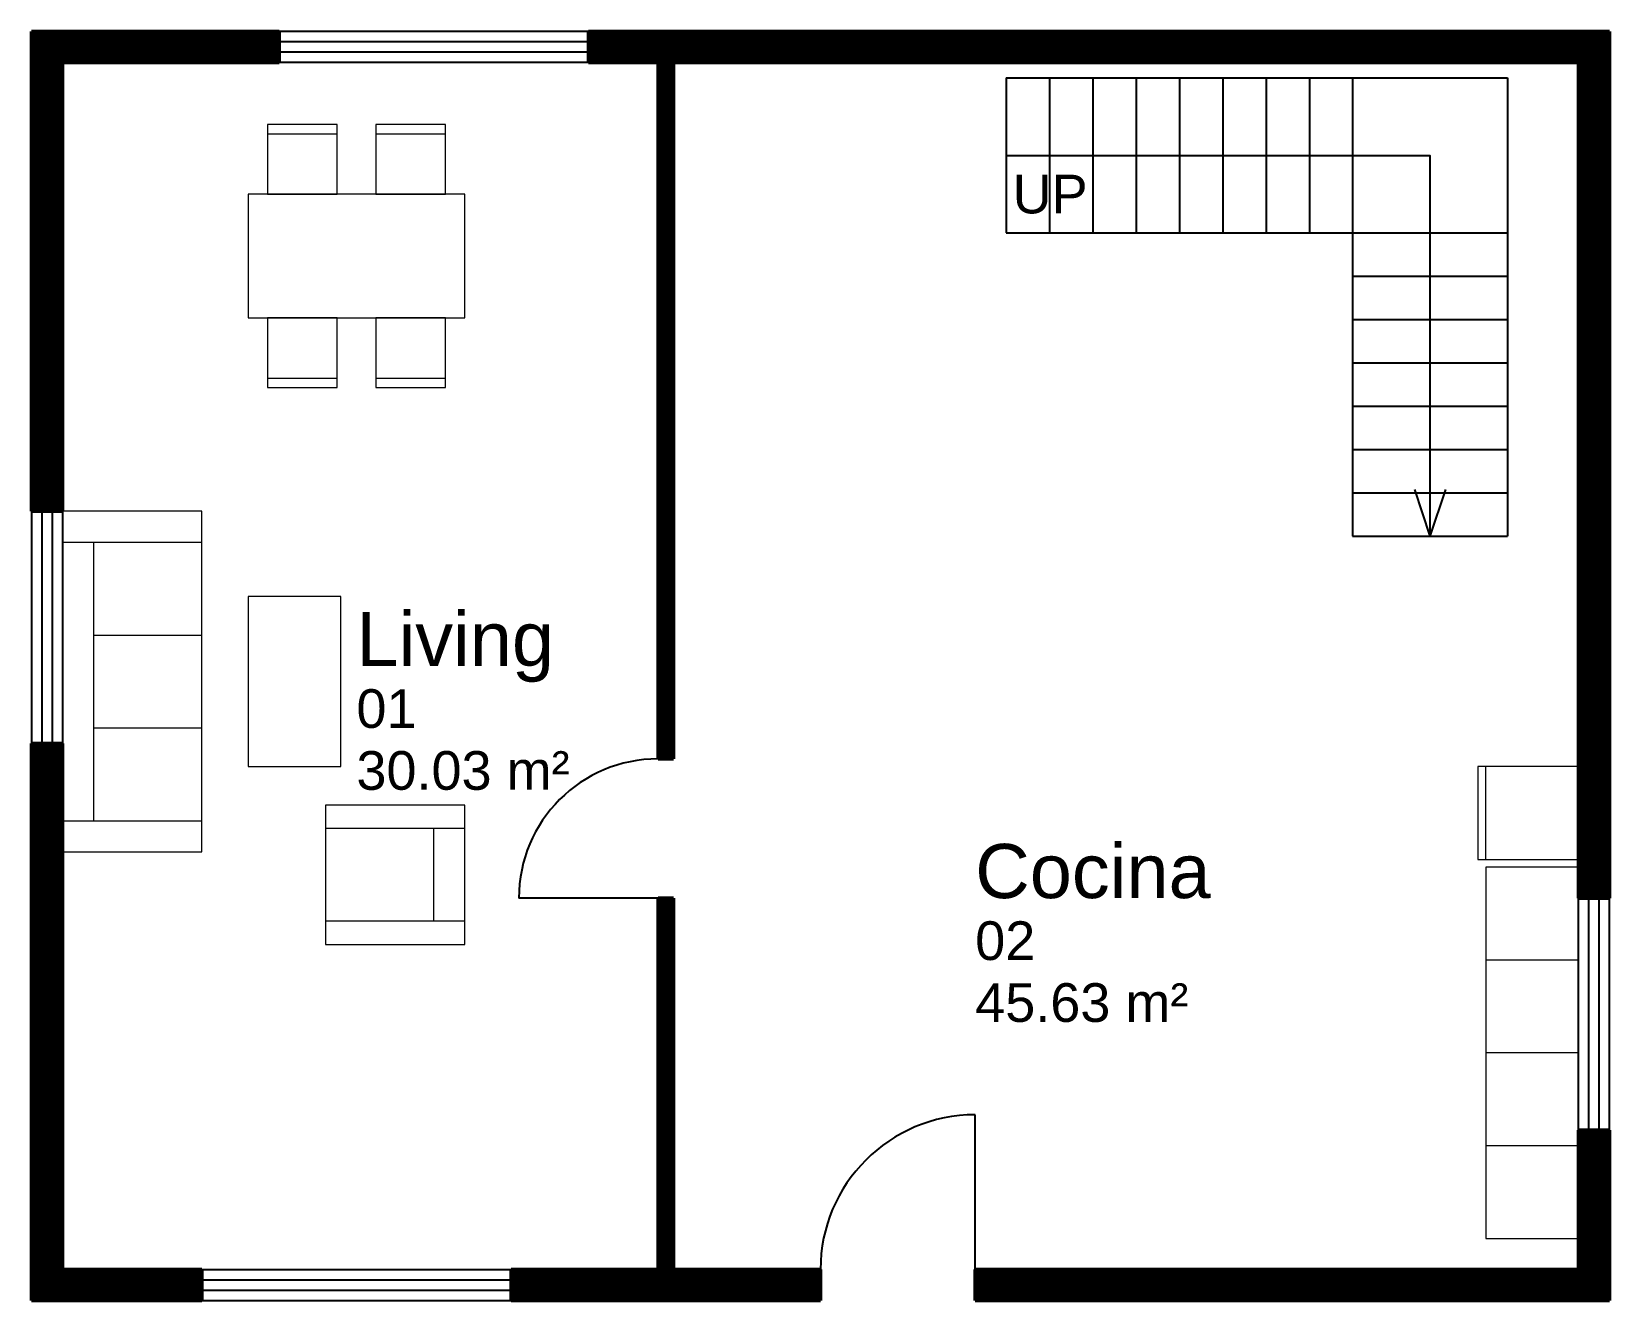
# Model space of a CAD drawing. Header units: inches. Extents: x -100 to 10100, y -100 to 8100.
import ezdxf
from ezdxf.enums import TextEntityAlignment as Align

# ---------------------------------------------------------------- set-up
doc = ezdxf.new("R2010")
doc.units = ezdxf.units.IN
doc.header["$MEASUREMENT"] = 0
for name, color, linetype, lineweight in [('A-DOOR-E-N', 3, 'Continuous', 25), ('A-FURN-E-N', 5, 'Continuous', 18), ('A-ROOM-T-N', 7, 'Continuous', 25), ('A-STAIR-E-N', 6, 'Continuous', 25), ('A-WALL-E-N', 7, 'Continuous', 50), ('A-WALL-H-N', 8, 'Continuous', 13), ('A-WIND-E-N', 4, 'Continuous', 25)]:
    doc.layers.add(name, color=color, linetype=linetype, lineweight=lineweight)
doc.styles.get("Standard").update_dxf_attribs({"font": 'arial.ttf'})

# ---------------------------------------------------------------- blocks, each defined once
blk = doc.blocks.new('ARCH_SOFA_3_SEAT')
at = {"color": 0, "linetype": 'ByBlock'}
for p, q in [((200, 0), (200, 900)), ((800, 200), (800, 900)), ((1400, 200), (1400, 900)), ((2000, 0), (2000, 900)), ((200, 200), (2000, 200))]:
    blk.add_line(p, q, dxfattribs=at)
blk.add_lwpolyline([(0, 0), (2200, 0), (2200, 900), (0, 900)], close=True, dxfattribs=at)
at = {"color": 0, "linetype": 'ByBlock', "flags": 1}
blk.add_attdef('ITEM', text='', height=100, dxfattribs=at).set_placement((1100, 450), align=Align.MIDDLE_CENTER)
blk = doc.blocks.new('ARCH_COFFEE_TABLE')
at = {"color": 0, "linetype": 'ByBlock'}
blk.add_lwpolyline([(0, 0), (1100, 0), (1100, 600), (0, 600)], close=True, dxfattribs=at)
at = {"color": 0, "linetype": 'ByBlock', "flags": 1}
blk.add_attdef('ITEM', text='', height=100, dxfattribs=at).set_placement((550, 300), align=Align.MIDDLE_CENTER)
blk = doc.blocks.new('ARCH_ARMCHAIR')
at = {"color": 0, "linetype": 'ByBlock'}
for p, q in [((150, 0), (150, 900)), ((750, 0), (750, 900)), ((150, 200), (750, 200))]:
    blk.add_line(p, q, dxfattribs=at)
blk.add_lwpolyline([(0, 0), (900, 0), (900, 900), (0, 900)], close=True, dxfattribs=at)
at = {"color": 0, "linetype": 'ByBlock', "flags": 1}
blk.add_attdef('ITEM', text='', height=100, dxfattribs=at).set_placement((450, 450), align=Align.MIDDLE_CENTER)
blk = doc.blocks.new('ARCH_DINING_TABLE_4')
at = {"color": 0, "linetype": 'ByBlock'}
for p, q in [((125, 1640), (575, 1640)), ((825, 1640), (1275, 1640)), ((125, 60), (575, 60)), ((825, 60), (1275, 60))]:
    blk.add_line(p, q, dxfattribs=at)
for points in [[(125, 1250), (575, 1250), (575, 1700), (125, 1700)], [(825, 1250), (1275, 1250), (1275, 1700), (825, 1700)], [(0, 450), (1400, 450), (1400, 1250), (0, 1250)], [(125, 0), (575, 0), (575, 450), (125, 450)], [(825, 0), (1275, 0), (1275, 450), (825, 450)]]:
    blk.add_lwpolyline(points, close=True, dxfattribs=at)
at = {"color": 0, "linetype": 'ByBlock', "flags": 1}
blk.add_attdef('ITEM', text='', height=100, dxfattribs=at).set_placement((700, 850), align=Align.MIDDLE_CENTER)
blk = doc.blocks.new('ARCH_KITCHEN_COUNTER')
at = {"color": 0, "linetype": 'ByBlock'}
for p, q in [((600, 0), (600, 600)), ((1200, 0), (1200, 600)), ((1800, 0), (1800, 600))]:
    blk.add_line(p, q, dxfattribs=at)
blk.add_lwpolyline([(0, 0), (2400, 0), (2400, 600), (0, 600)], close=True, dxfattribs=at)
at = {"color": 0, "linetype": 'ByBlock', "flags": 1}
blk.add_attdef('ITEM', text='', height=100, dxfattribs=at).set_placement((1200, 300), align=Align.MIDDLE_CENTER)
blk = doc.blocks.new('ARCH_FRIDGE')
at = {"color": 0, "linetype": 'ByBlock'}
blk.add_line((0, 600), (600, 600), dxfattribs=at)
blk.add_lwpolyline([(0, 0), (600, 0), (600, 650), (0, 650)], close=True, dxfattribs=at)
at = {"color": 0, "linetype": 'ByBlock', "flags": 1}
blk.add_attdef('ITEM', text='', height=100, dxfattribs=at).set_placement((300, 325), align=Align.MIDDLE_CENTER)

msp = doc.modelspace()

# ---------------------------------------------------------------- hatches: boundary and pattern name
at = {"layer": 'A-WALL-H-N'}
h = msp.add_hatch(dxfattribs=at)
h.set_pattern_fill('ANSI31', color=256, scale=20, style=0)
h.paths.add_polyline_path([(1500, 8100), (-100, 8100), (100, 7900), (1500, 7900)])
h = msp.add_hatch(dxfattribs=at)
h.set_pattern_fill('ANSI31', color=256, scale=20, style=0)
h.paths.add_polyline_path([(-100, 8100), (-100, 5000), (100, 5000), (100, 7900)])
h = msp.add_hatch(dxfattribs=at)
h.set_pattern_fill('ANSI31', color=256, scale=20, style=0)
h.paths.add_polyline_path([(4000, 8100), (3500, 8100), (3500, 7900), (3950, 7900)])
h = msp.add_hatch(dxfattribs=at)
h.set_pattern_fill('ANSI31', color=256, scale=20, style=0)
h.paths.add_polyline_path([(4000, 8100), (3950, 7900), (4050, 7900)])
h = msp.add_hatch(dxfattribs=at)
h.set_pattern_fill('ANSI31', color=256, scale=20, style=0)
h.paths.add_polyline_path([(10100, 8100), (4000, 8100), (4050, 7900), (9900, 7900)])
h = msp.add_hatch(dxfattribs=at)
h.set_pattern_fill('ANSI31', color=256, scale=20, style=0)
h.paths.add_polyline_path([(10100, 2500), (10100, 8100), (9900, 7900), (9900, 2500)])
h = msp.add_hatch(dxfattribs=at)
h.set_pattern_fill('ANSI31', color=256, scale=20, style=0)
h.paths.add_polyline_path([(4050, 3400), (4050, 7900), (3950, 7900), (3950, 3400)])
h = msp.add_hatch(dxfattribs=at)
h.set_pattern_fill('ANSI31', color=256, scale=20, style=0)
h.paths.add_polyline_path([(-100, 3500), (-100, -100), (100, 100), (100, 3500)])
h = msp.add_hatch(dxfattribs=at)
h.set_pattern_fill('ANSI31', color=256, scale=20, style=0)
h.paths.add_polyline_path([(4050, 100), (4050, 2500), (3950, 2500), (3950, 100)])
h = msp.add_hatch(dxfattribs=at)
h.set_pattern_fill('ANSI31', color=256, scale=20, style=0)
h.paths.add_polyline_path([(10100, -100), (10100, 1000), (9900, 1000), (9900, 100)])
h = msp.add_hatch(dxfattribs=at)
h.set_pattern_fill('ANSI31', color=256, scale=20, style=0)
h.paths.add_polyline_path([(-100, -100), (1000, -100), (1000, 100), (100, 100)])
h = msp.add_hatch(dxfattribs=at)
h.set_pattern_fill('ANSI31', color=256, scale=20, style=0)
h.paths.add_polyline_path([(3000, -100), (4000, -100), (3950, 100), (3000, 100)])
h = msp.add_hatch(dxfattribs=at)
h.set_pattern_fill('ANSI31', color=256, scale=20, style=0)
h.paths.add_polyline_path([(4050, 100), (3950, 100), (4000, -100)])
h = msp.add_hatch(dxfattribs=at)
h.set_pattern_fill('ANSI31', color=256, scale=20, style=0)
h.paths.add_polyline_path([(4000, -100), (5000, -100), (5000, 100), (4050, 100)])
h = msp.add_hatch(dxfattribs=at)
h.set_pattern_fill('ANSI31', color=256, scale=20, style=0)
h.paths.add_polyline_path([(6000, -100), (10100, -100), (9900, 100), (6000, 100)])

# ---------------------------------------------------------------- linework, layer by layer
at = {"layer": 'A-DOOR-E-N'}
for p, q in [((3950, 2500), (3050, 2500)), ((6000, 100), (6000, 1100))]:
    msp.add_line(p, q, dxfattribs=at)
for centre, radius in [((3950, 2500), 900), ((6000, 100), 1000)]:
    msp.add_arc(centre, radius, 90, 180, dxfattribs=at)
at = {"layer": 'A-STAIR-E-N'}
for p, q in [((6200, 7800), (6200, 6800)), ((6200, 7800), (9440, 7800)), ((6480, 7800), (6480, 6800)), ((6760, 7800), (6760, 6800)), ((7040, 7800), (7040, 6800)), ((7320, 7800), (7320, 6800)), ((7600, 7800), (7600, 6800)), ((7880, 7800), (7880, 6800)), ((8160, 7800), (8160, 6800)), ((8440, 7800), (8440, 6800)), ((9440, 7800), (9440, 4840)), ((6200, 6800), (8440, 6800)), ((8440, 6800), (9440, 6800)), ((8440, 6800), (8440, 4840)), ((8440, 6520), (9440, 6520)), ((8440, 6240), (9440, 6240)), ((8440, 5960), (9440, 5960)), ((8440, 5680), (9440, 5680)), ((8440, 5400), (9440, 5400)), ((8440, 5120), (9440, 5120)), ((8840, 5140), (8940, 4840)), ((9040, 5140), (8940, 4840)), ((8440, 4840), (9440, 4840))]:
    msp.add_line(p, q, dxfattribs=at)
msp.add_lwpolyline([(6200, 7300), (8940, 7300), (8940, 4840)], dxfattribs=at)
at = {"layer": 'A-WALL-E-N'}
for p, q in [((1500, 8100), (-100, 8100)), ((-100, 8100), (-100, 5000)), ((1500, 7900), (1500, 8100)), ((10100, 8100), (3500, 8100)), ((3500, 7900), (3500, 8100)), ((10100, 2500), (10100, 8100)), ((1500, 7900), (100, 7900)), ((100, 7900), (100, 5000)), ((3950, 7900), (3500, 7900)), ((3950, 3400), (3950, 7900)), ((9900, 7900), (4050, 7900)), ((4050, 3400), (4050, 7900)), ((9900, 2500), (9900, 7900)), ((100, 5000), (-100, 5000)), ((-100, 3500), (-100, -100)), ((100, 3500), (-100, 3500)), ((100, 3500), (100, 100)), ((3950, 3400), (4050, 3400)), ((3950, 100), (3950, 2500)), ((3950, 2500), (4050, 2500)), ((4050, 100), (4050, 2500)), ((9900, 2500), (10100, 2500)), ((9900, 100), (9900, 1000)), ((9900, 1000), (10100, 1000)), ((10100, -100), (10100, 1000)), ((100, 100), (1000, 100)), ((1000, 100), (1000, -100)), ((3000, 100), (3950, 100)), ((3000, 100), (3000, -100)), ((4050, 100), (5000, 100)), ((5000, 100), (5000, -100)), ((6000, 100), (9900, 100)), ((6000, 100), (6000, -100)), ((-100, -100), (1000, -100)), ((3000, -100), (5000, -100)), ((6000, -100), (10100, -100))]:
    msp.add_line(p, q, dxfattribs=at)
at = {"layer": 'A-WIND-E-N'}
for p, q in [((3500, 8100), (1500, 8100)), ((3500, 8033), (1500, 8033)), ((3500, 7967), (1500, 7967)), ((3500, 7900), (1500, 7900)), ((-100, 5000), (-100, 3500)), ((-33, 5000), (-33, 3500)), ((33, 5000), (33, 3500)), ((100, 5000), (100, 3500)), ((9900, 1000), (9900, 2500)), ((9967, 1000), (9967, 2500)), ((10033, 1000), (10033, 2500)), ((10100, 1000), (10100, 2500)), ((1000, 100), (3000, 100)), ((1000, 33), (3000, 33)), ((1000, -33), (3000, -33)), ((1000, -100), (3000, -100))]:
    msp.add_line(p, q, dxfattribs=at)

# ---------------------------------------------------------------- block references
at = {"layer": 'A-FURN-E-N'}
msp.add_blockref('ARCH_DINING_TABLE_4', (1300, 5800), dxfattribs=at)
for name, p, rotation in [('ARCH_SOFA_3_SEAT', (100, 5000), 270), ('ARCH_COFFEE_TABLE', (1300, 4450), 270), ('ARCH_FRIDGE', (9900, 2750), 90), ('ARCH_ARMCHAIR', (2700, 2200), 90), ('ARCH_KITCHEN_COUNTER', (9900, 300), 90)]:
    msp.add_blockref(name, p, dxfattribs=dict(at, rotation=rotation))

# ---------------------------------------------------------------- texts
at = {"layer": 'A-ROOM-T-N'}
for s, height, p in [('Living', 350, (2000, 4000)), ('01', 250, (2000, 3600)), ('30.03 m²', 250, (2000, 3200)), ('Cocina', 350, (6000, 2500)), ('02', 250, (6000, 2100)), ('45.63 m²', 250, (6000, 1700))]:
    msp.add_text(s, height=height, dxfattribs=at).set_placement(p)
at = {"layer": 'A-STAIR-E-N'}
msp.add_text('UP', height=250, dxfattribs=at).set_placement((6242, 6925))

doc.saveas('drawing.dxf')
